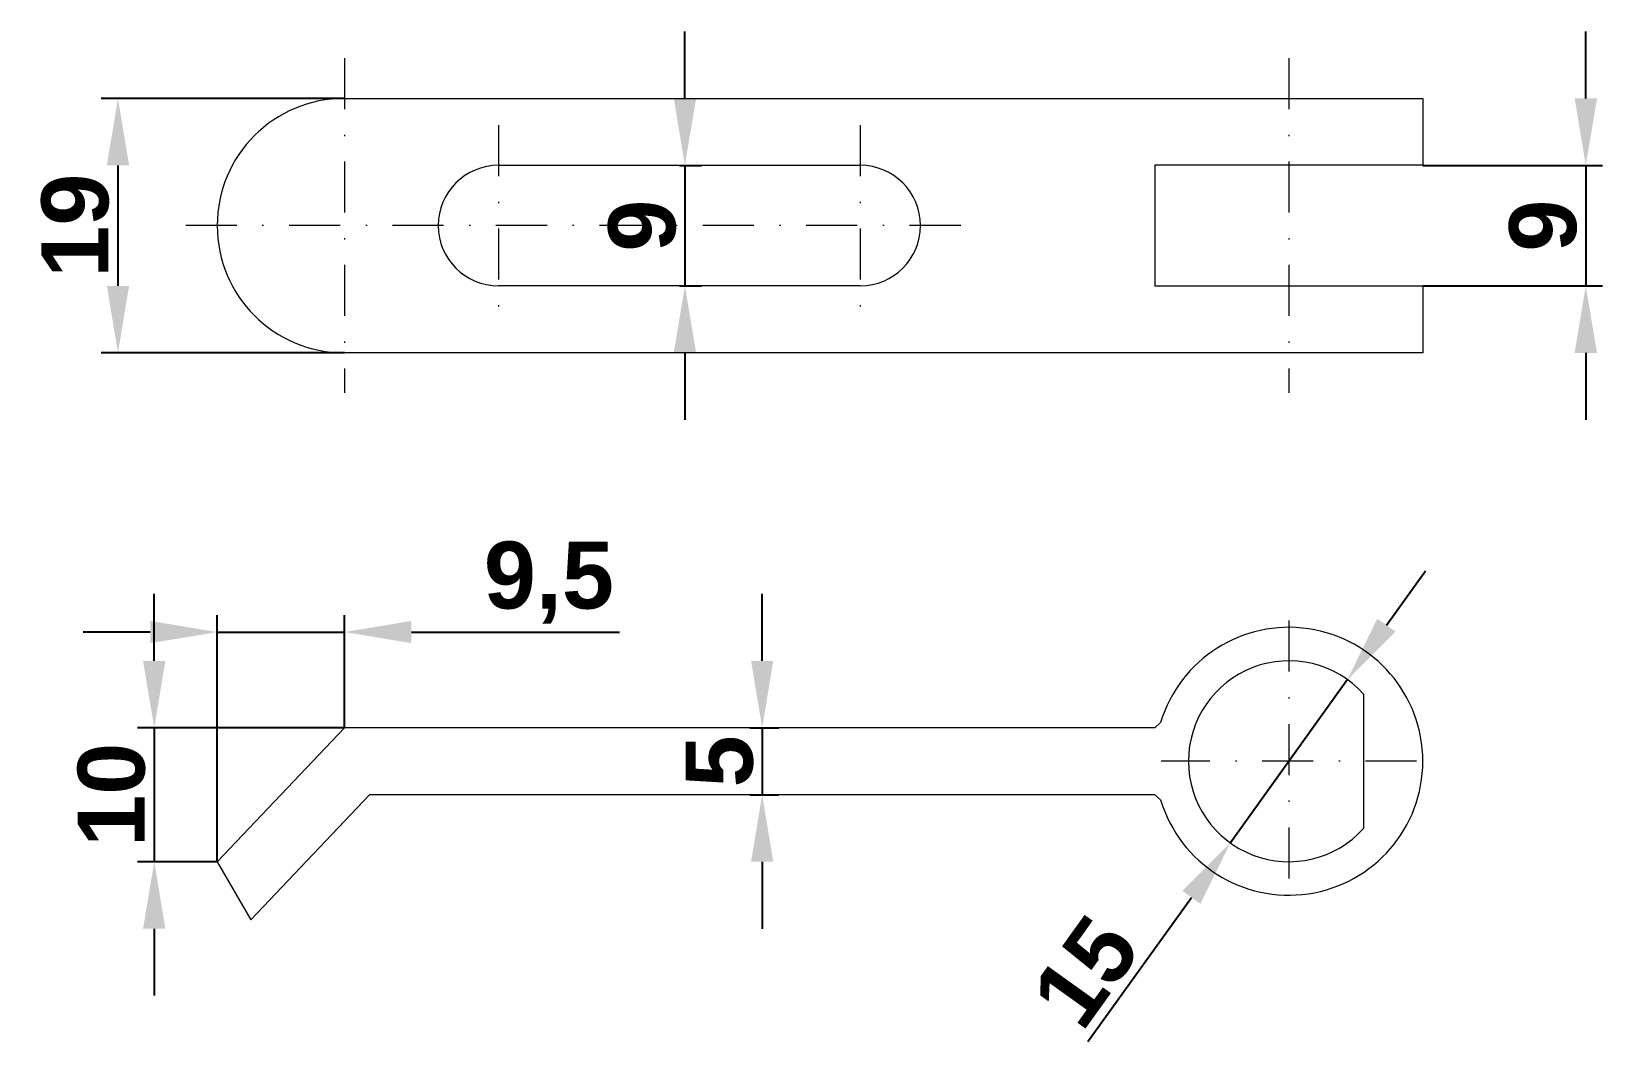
# Model space of a CAD drawing. Header units: millimetres. Extents: x 6 to 123, y -32 to 43.
import ezdxf

# ---------------------------------------------------------------- set-up
doc = ezdxf.new("R2010")
doc.units = ezdxf.units.MM
doc.header["$LTSCALE"] = 0.3
doc.linetypes.add('TRAZO_Y_PUNTO', pattern=[25.4, 12.7, -6.35, 0, -6.35])
for name, color, linetype, lineweight in [('01_Contornos', 7, 'Continuous', 20), ('03_Ejes', 1, 'TRAZO_Y_PUNTO', 18), ('04_Cotas', 3, 'Continuous', 18)]:
    doc.layers.add(name, color=color, linetype=linetype, lineweight=lineweight)
doc.styles.add('EstiloCota', font='arialbd.ttf')
doc.dimstyles.new('CotasUNE', dxfattribs={"dimtxt": 10, "dimasz": 8, "dimexe": 1.25, "dimexo": 0, "dimtad": 1, "dimtxsty": 'EstiloCota', "dimcen": 2.5, "dimclrd": 256, "dimclrt": 256, "dimadec": 0, "dimazin": 0, "dimtfac": 1, "dimtmove": 0, "dimatfit": 3, "dimfxl": 1, "dimarcsym": 0})

# ---------------------------------------------------------------- blocks, each defined once
blk = doc.blocks.new('*D14')
at = {"layer": '04_Cotas', "color": 0, "lineweight": -2, "transparency": 16777216}
for p, q in [((29.13, 38.26), (10.97, 38.26)), ((29.13, 19.26), (10.97, 19.26))]:
    blk.add_line(p, q, dxfattribs=at)
at = {"layer": '04_Cotas', "lineweight": -2, "transparency": 16777216}
blk.add_line((12.22, 33.26), (12.22, 24.26), dxfattribs=at)
at = {"layer": '04_Cotas', "transparency": 16777216}
for points in [[(11.39, 33.26), (13.05, 33.26), (12.22, 38.26)], [(11.39, 24.26), (13.05, 24.26), (12.22, 19.26)]]:
    blk.add_solid(points, dxfattribs=at)
at = {"layer": 'Defpoints', "color": 0}
for p in [(29.13, 38.26), (12.22, 19.26), (29.13, 19.26)]:
    blk.add_point(p, dxfattribs=at)
at = {"layer": '04_Cotas', "transparency": 16777216, "insert": (9.04, 28.76), "char_height": 5, "attachment_point": 5, "rotation": 90, "style": 'EstiloCota'}
blk.add_mtext('19', dxfattribs=at)
blk = doc.blocks.new('*D15')
at = {"layer": '04_Cotas', "lineweight": -2, "transparency": 16777216}
for p, q in [((121.79, 38.26), (121.79, 43.26)), ((121.79, 33.26), (121.79, 24.26)), ((121.79, 19.26), (121.79, 14.26))]:
    blk.add_line(p, q, dxfattribs=at)
at = {"layer": '04_Cotas', "color": 0, "lineweight": -2, "transparency": 16777216}
for p, q in [((109.63, 33.26), (123.04, 33.26)), ((109.63, 24.26), (123.04, 24.26))]:
    blk.add_line(p, q, dxfattribs=at)
at = {"layer": '04_Cotas', "transparency": 16777216}
for points in [[(120.96, 38.26), (122.63, 38.26), (121.79, 33.26)], [(120.96, 19.26), (122.63, 19.26), (121.79, 24.26)]]:
    blk.add_solid(points, dxfattribs=at)
at = {"layer": 'Defpoints', "color": 0}
for p in [(109.63, 33.26), (109.63, 24.26), (121.79, 24.26)]:
    blk.add_point(p, dxfattribs=at)
at = {"layer": '04_Cotas', "transparency": 16777216, "insert": (118.61, 28.76), "char_height": 5, "attachment_point": 5, "rotation": 90, "style": 'EstiloCota'}
blk.add_mtext('9', dxfattribs=at)
blk = doc.blocks.new('*D16')
at = {"layer": '04_Cotas', "lineweight": -2, "transparency": 16777216}
for p, q in [((54.54, 38.26), (54.54, 43.26)), ((54.54, 33.26), (54.54, 24.26)), ((54.54, 19.26), (54.54, 14.26))]:
    blk.add_line(p, q, dxfattribs=at)
at = {"layer": '04_Cotas', "color": 0, "lineweight": -2, "transparency": 16777216}
for p, q in [((54.13, 33.26), (55.79, 33.26)), ((54.13, 24.26), (55.79, 24.26))]:
    blk.add_line(p, q, dxfattribs=at)
at = {"layer": '04_Cotas', "transparency": 16777216}
for points in [[(53.71, 38.26), (55.38, 38.26), (54.54, 33.26)], [(53.71, 19.26), (55.38, 19.26), (54.54, 24.26)]]:
    blk.add_solid(points, dxfattribs=at)
at = {"layer": 'Defpoints', "color": 0}
for p in [(54.13, 33.26), (54.13, 24.26), (54.54, 24.26)]:
    blk.add_point(p, dxfattribs=at)
at = {"layer": '04_Cotas', "transparency": 16777216, "insert": (51.36, 28.76), "char_height": 5, "attachment_point": 5, "rotation": 90, "style": 'EstiloCota'}
blk.add_mtext('9', dxfattribs=at)
blk = doc.blocks.new('*D17')
at = {"layer": '04_Cotas', "lineweight": -2, "transparency": 16777216}
for p, q in [((106.91, -1.08), (109.82, 2.99)), ((104, -5.14), (95.26, -17.33)), ((84.62, -32.17), (92.35, -21.4))]:
    blk.add_line(p, q, dxfattribs=at)
at = {"layer": '04_Cotas', "transparency": 16777216}
for points in [[(106.23, -0.59), (107.59, -1.56), (104, -5.14)], [(91.67, -20.91), (93.02, -21.88), (95.26, -17.33)]]:
    blk.add_solid(points, dxfattribs=at)
at = {"layer": 'Defpoints', "color": 0}
for p in [(104, -5.14), (95.26, -17.33)]:
    blk.add_point(p, dxfattribs=at)
at = {"layer": '04_Cotas', "transparency": 16777216, "insert": (84.45, -26.96), "char_height": 5, "attachment_point": 5, "rotation": 54.3691, "style": 'EstiloCota'}
blk.add_mtext('15', dxfattribs=at)
blk = doc.blocks.new('*D18')
at = {"layer": '04_Cotas', "lineweight": -2, "transparency": 16777216}
for p, q in [((60.31, -3.74), (60.31, 1.26)), ((60.31, -8.74), (60.31, -13.74)), ((60.31, -18.74), (60.31, -23.74))]:
    blk.add_line(p, q, dxfattribs=at)
at = {"layer": '04_Cotas', "color": 0, "lineweight": -2, "transparency": 16777216}
for p, q in [((59.38, -8.74), (61.56, -8.74)), ((59.38, -13.74), (61.56, -13.74))]:
    blk.add_line(p, q, dxfattribs=at)
at = {"layer": '04_Cotas', "transparency": 16777216}
for points in [[(59.48, -3.74), (61.14, -3.74), (60.31, -8.74)], [(59.48, -18.74), (61.14, -18.74), (60.31, -13.74)]]:
    blk.add_solid(points, dxfattribs=at)
at = {"layer": 'Defpoints', "color": 0}
for p in [(59.38, -8.74), (59.38, -13.74), (60.31, -13.74)]:
    blk.add_point(p, dxfattribs=at)
at = {"layer": '04_Cotas', "transparency": 16777216, "insert": (57.14, -11.24), "char_height": 5, "attachment_point": 5, "rotation": 90, "style": 'EstiloCota'}
blk.add_mtext('5', dxfattribs=at)
blk = doc.blocks.new('*D19')
at = {"layer": '04_Cotas', "lineweight": -2, "transparency": 16777216}
for p, q in [((14.93, -3.74), (14.93, 1.26)), ((14.93, -8.74), (14.93, -18.74)), ((14.93, -23.74), (14.93, -28.74))]:
    blk.add_line(p, q, dxfattribs=at)
at = {"layer": '04_Cotas', "color": 0, "lineweight": -2, "transparency": 16777216}
for p, q in [((29.13, -8.74), (13.68, -8.74)), ((19.63, -18.74), (13.68, -18.74))]:
    blk.add_line(p, q, dxfattribs=at)
at = {"layer": '04_Cotas', "transparency": 16777216}
for points in [[(14.09, -3.74), (15.76, -3.74), (14.93, -8.74)], [(14.09, -23.74), (15.76, -23.74), (14.93, -18.74)]]:
    blk.add_solid(points, dxfattribs=at)
at = {"layer": 'Defpoints', "color": 0}
for p in [(29.13, -8.74), (14.93, -18.74), (19.63, -18.74)]:
    blk.add_point(p, dxfattribs=at)
at = {"layer": '04_Cotas', "transparency": 16777216, "insert": (11.75, -13.74), "char_height": 5, "attachment_point": 5, "rotation": 90, "style": 'EstiloCota'}
blk.add_mtext('10', dxfattribs=at)
blk = doc.blocks.new('*D20')
at = {"layer": '04_Cotas', "color": 0, "lineweight": -2, "transparency": 16777216}
for p, q in [((19.63, -18.74), (19.63, -0.34)), ((29.13, -8.74), (29.13, -0.34))]:
    blk.add_line(p, q, dxfattribs=at)
at = {"layer": '04_Cotas', "lineweight": -2, "transparency": 16777216}
for p, q in [((14.63, -1.59), (9.63, -1.59)), ((19.63, -1.59), (29.13, -1.59)), ((34.13, -1.59), (49.65, -1.59))]:
    blk.add_line(p, q, dxfattribs=at)
at = {"layer": '04_Cotas', "transparency": 16777216}
for points in [[(14.63, -0.76), (14.63, -2.42), (19.63, -1.59)], [(34.13, -0.76), (34.13, -2.42), (29.13, -1.59)]]:
    blk.add_solid(points, dxfattribs=at)
at = {"layer": 'Defpoints', "color": 0}
for p in [(29.13, -1.59), (29.13, -8.74), (19.63, -18.74)]:
    blk.add_point(p, dxfattribs=at)
at = {"layer": '04_Cotas', "transparency": 16777216, "insert": (44.39, 2.1), "char_height": 5, "attachment_point": 5, "style": 'EstiloCota'}
blk.add_mtext('9,5', dxfattribs=at)

msp = doc.modelspace()

# ---------------------------------------------------------------- linework, layer by layer
at = {"layer": '01_Contornos'}
for p, q in [((29.128, 38.263), (109.628, 38.263)), ((109.628, 38.263), (109.628, 33.263)), ((40.628, 33.263), (67.628, 33.263)), ((109.628, 33.263), (89.628, 33.263)), ((89.628, 33.263), (89.628, 24.263)), ((67.628, 24.263), (40.628, 24.263)), ((89.628, 24.263), (109.628, 24.263)), ((109.628, 24.263), (109.628, 19.263)), ((109.628, 19.263), (29.128, 19.263)), ((105.203, -6.22), (105.203, -16.254)), ((19.628, -18.737), (29.128, -8.737)), ((89.628, -8.737), (29.128, -8.737)), ((89.628, -8.737), (90.055, -8.344)), ((22.128, -23.067), (30.991, -13.737)), ((89.628, -13.737), (30.991, -13.737)), ((89.628, -13.737), (90.055, -14.13)), ((19.628, -18.737), (22.128, -23.067))]:
    msp.add_line(p, q, dxfattribs=at)
for centre, radius, start, end in [((29.128, 28.763), 9.5, 90, 270), ((40.628, 28.763), 4.5, 90, 270), ((67.628, 28.763), 4.5, 270, 90), ((67.628, 28.763), 4.5, 270, 90), ((99.628, -11.237), 10, 196.81637, 163.18363), ((99.628, -11.237), 7.5, 41.98523, 318.01477)]:
    msp.add_arc(centre, radius, start, end, dxfattribs=at)
at = {"layer": '03_Ejes'}
for p, q in [((29.128, 41.263), (29.128, 16.263)), ((99.628, 41.263), (99.628, 16.263)), ((40.628, 36.263), (40.628, 21.263)), ((67.628, 36.263), (67.628, 21.263)), ((75.128, 28.763), (16.628, 28.763)), ((99.628, -0.737), (99.628, -21.737)), ((109.165, -11.237), (90.09, -11.237))]:
    msp.add_line(p, q, dxfattribs=at)

# ---------------------------------------------------------------- dimensions: what is measured, and where the dimension line sits
at = {"layer": '04_Cotas'}
dim = msp.add_linear_dim(base=(54.544, 24.263), p1=(54.128, 33.263), p2=(54.128, 24.263), angle=270, dimstyle='CotasUNE', override={"dimtxt": 5, "dimasz": 5}, dxfattribs=at)
dim.commit()
dim.dimension.update_dxf_attribs({"geometry": '*D16', "text_midpoint": (54.544, 28.763), "dimtype": 160})
for base, p1, p2, picture, middle in [((121.794, 24.263), (109.628, 33.263), (109.628, 24.263), '*D15', (118.614, 28.763)), ((12.22, 19.263), (29.128, 38.263), (29.128, 19.263), '*D14', (9.04, 28.763)), ((14.926, -18.737), (29.128, -8.737), (19.628, -18.737), '*D19', (11.748, -13.737)), ((60.31, -13.737), (59.378, -8.737), (59.378, -13.737), '*D18', (57.142, -11.237))]:
    dim = msp.add_linear_dim(base=base, p1=p1, p2=p2, angle=270, dimstyle='CotasUNE', override={"dimtxt": 5, "dimasz": 5}, dxfattribs=at)
    dim.commit()
    dim.dimension.update_dxf_attribs({"geometry": picture, "text_midpoint": middle})
dim = msp.add_linear_dim(base=(29.128, -1.589), p1=(19.628, -18.737), p2=(29.128, -8.737), dimstyle='CotasUNE', override={"dimtxt": 5, "dimasz": 5}, dxfattribs=at)
dim.commit()
dim.dimension.update_dxf_attribs({"geometry": '*D20', "text_midpoint": (44.391, 2.104)})
dim = msp.add_diameter_dim_2p(p1=(103.997, -5.141), p2=(95.259, -17.333), text='15', dimstyle='CotasUNE', override={"dimtxt": 5, "dimasz": 5}, dxfattribs=at)
dim.commit()
dim.dimension.update_dxf_attribs({"geometry": '*D17', "text_midpoint": (84.445, -26.965)})

doc.saveas('drawing.dxf')
